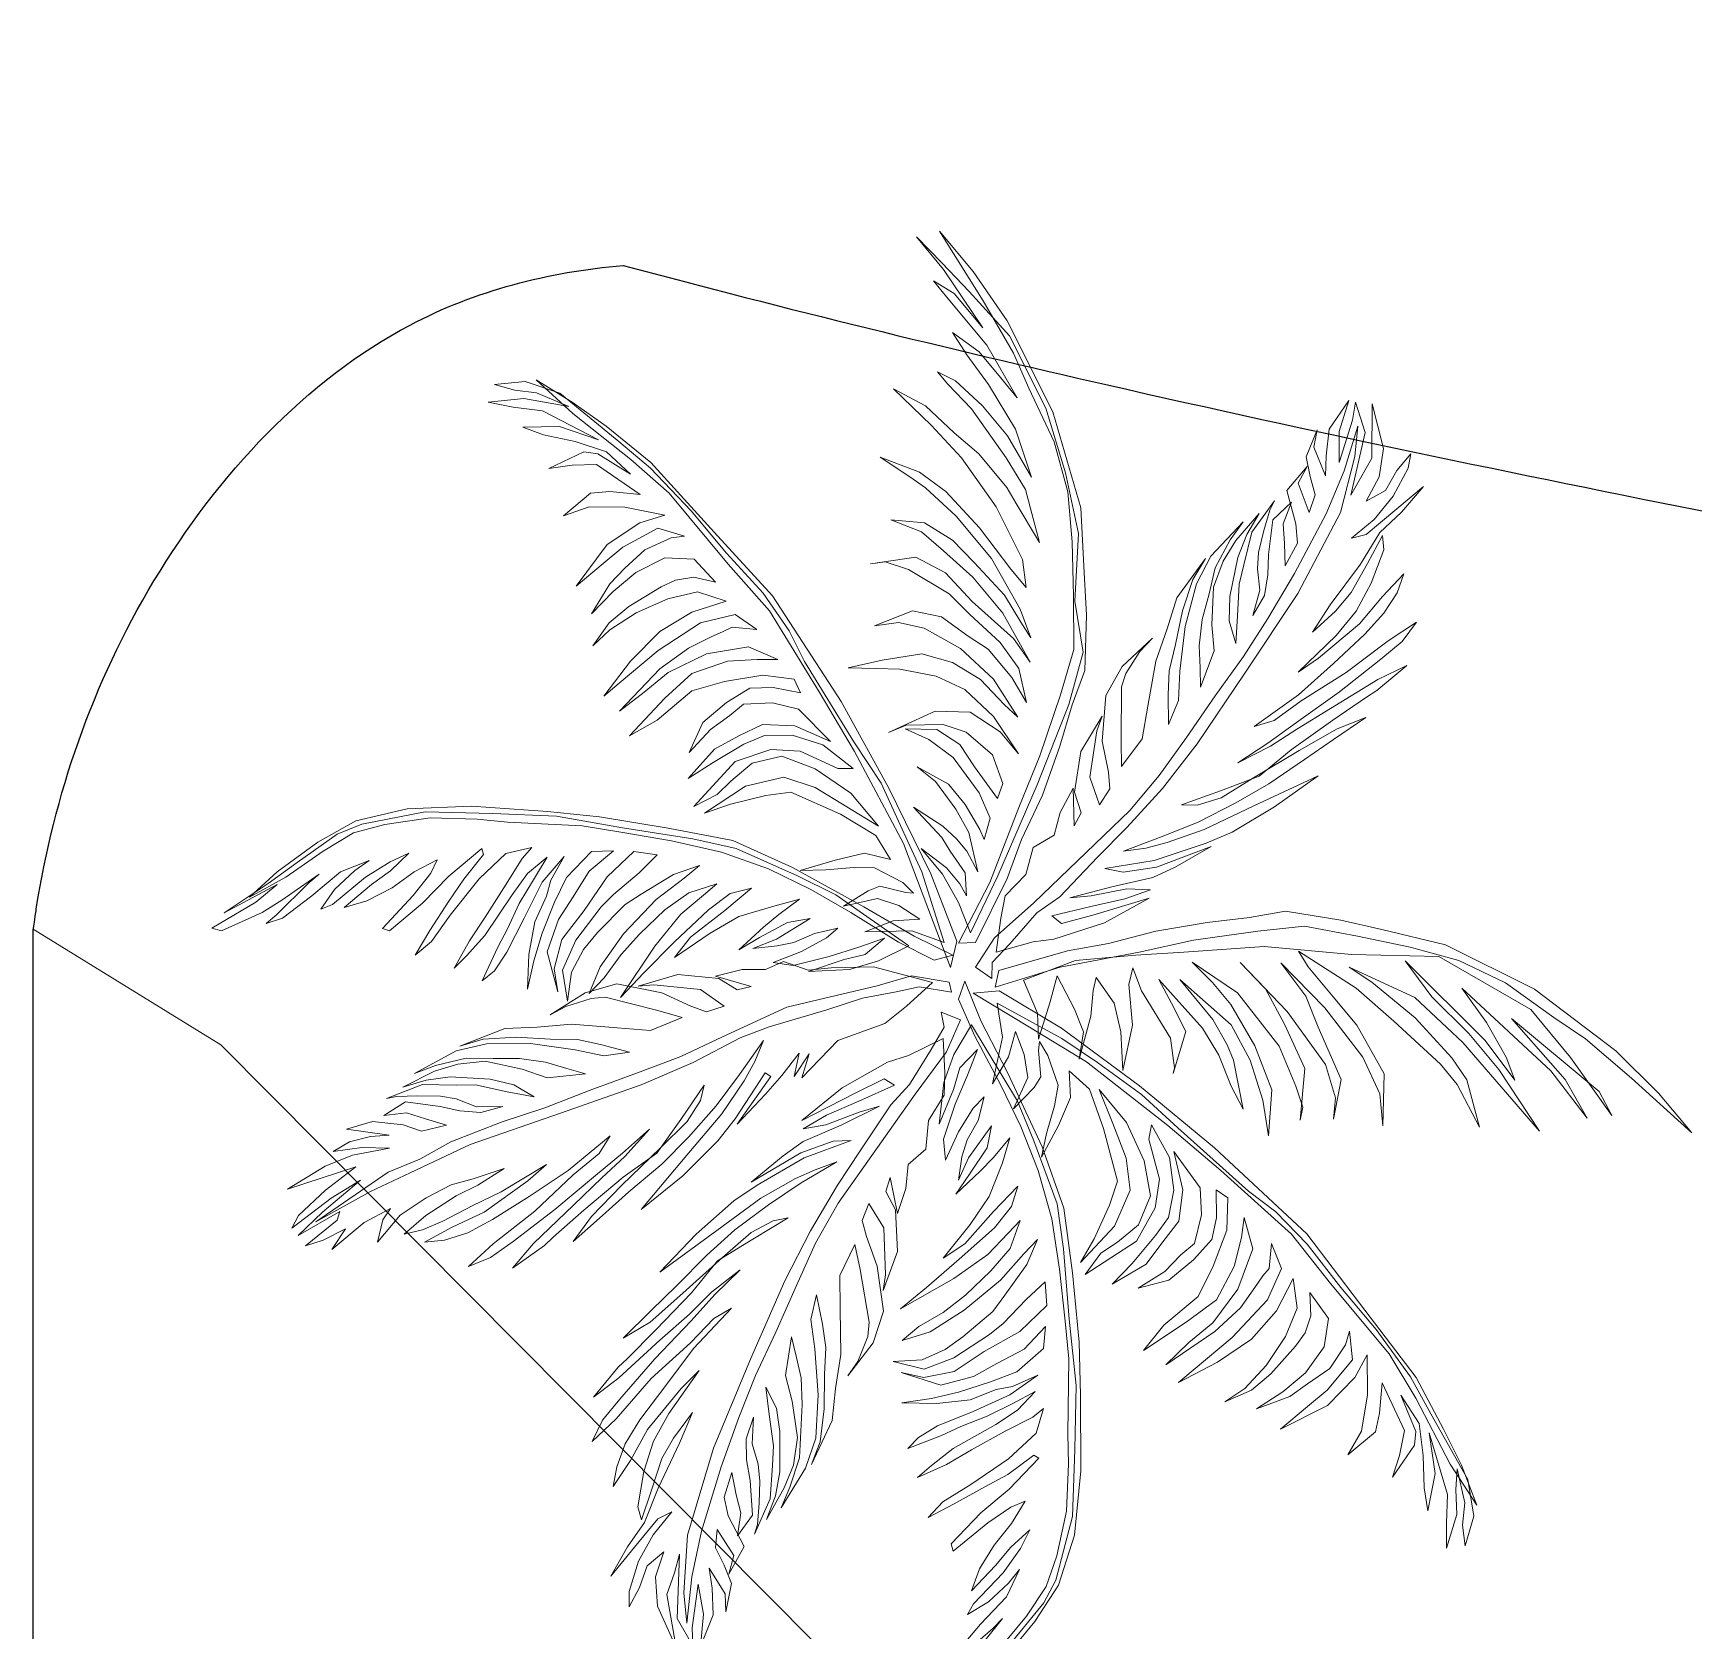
# Model space of a CAD drawing. Header units: millimetres. Extents: x 72 to 2826, y -203 to 794.
# Drawn here: x 1774.97 to 1784.46, y 407.73 to 416.86 of the extents above; entities that cross this region are included whole.
import ezdxf

# ---------------------------------------------------------------- set-up
doc = ezdxf.new("R2010")
doc.units = ezdxf.units.MM
doc.layers.add('01_Fina', color=250, linetype='Continuous', lineweight=15)
doc.layers.add('2D VEGETACION', color=74, linetype='Continuous', lineweight=5)

# ---------------------------------------------------------------- blocks, each defined once
blk = doc.blocks.new('A-19')
at = {"layer": '2D VEGETACION'}
for points in [[(0.0015, 0.0278), (-0.0009, 0.1149), (0.0033, 0.1653), (0.003, 0.2253), (0.0087, 0.2883), (0.0156, 0.3399), (0.0192, 0.3846), (0.0468, 0.4471), (0.0704, 0.4926), (0.1082, 0.5631), (0.1877, 0.6544), (0.2856, 0.7318), (0.3487, 0.7691), (0.4059, 0.796), (0.3228, 0.7418), (0.2623, 0.6993), (0.2272, 0.6687), (0.1717, 0.6222), (0.131, 0.5739), (0.1002, 0.5207), (0.071, 0.4617), (0.0431, 0.4023), (0.0344, 0.3455), (0.0252, 0.267), (0.0228, 0.1992), (0.0162, 0.1014), (0.02, 0.0183), (0.0015, 0.0278), (0.0015, 0.0278)], [(0.0203, 0.0539), (0.0636, 0.0603), (0.0947, 0.0535), (0.0553, 0.0779), (0.0256, 0.0951), (0.0702, 0.1054), (0.0999, 0.1087), (0.1309, 0.0953), (0.0837, 0.1225), (0.0539, 0.1332), (0.0397, 0.1405), (0.0753, 0.154), (0.1114, 0.1528), (0.1577, 0.1435), (0.1069, 0.169), (0.058, 0.1771), (0.0395, 0.1866), (0.0691, 0.1899), (0.134, 0.2097), (0.1704, 0.2054), (0.1764, 0.2018), (0.131, 0.2298), (0.0929, 0.2215), (0.061, 0.214), (0.1319, 0.2506), (0.1687, 0.2615), (0.2093, 0.2667), (0.2403, 0.2738), (0.1795, 0.2774), (0.1594, 0.2744), (0.1248, 0.2656), (0.0676, 0.2386), (0.137, 0.2853), (0.1843, 0.2969), (0.2357, 0.2996), (0.2795, 0.2955), (0.226, 0.3133), (0.1688, 0.3068), (0.1128, 0.2911), (0.0811, 0.2762), (0.0507, 0.2586), (0.1009, 0.3027), (0.1769, 0.3353), (0.2293, 0.3428), (0.2563, 0.3448), (0.2705, 0.3375), (0.2109, 0.3589), (0.1524, 0.3485), (0.1051, 0.337), (0.0659, 0.3152), (0.1382, 0.3558), (0.2128, 0.3845), (0.2551, 0.3862), (0.2797, 0.3773), (0.2353, 0.3984), (0.1663, 0.3873), (0.1258, 0.3822), (0.0788, 0.3632), (0.1458, 0.4013), (0.2156, 0.431), (0.2641, 0.4399), (0.3027, 0.4334), (0.2418, 0.4509), (0.1757, 0.4337), (0.1352, 0.4146), (0.0921, 0.3943), (0.0706, 0.3874), (0.132, 0.4442), (0.1824, 0.4788), (0.2477, 0.5203), (0.2767, 0.534), (0.334, 0.5471), (0.274, 0.5467), (0.2437, 0.5357), (0.1851, 0.5048), (0.1298, 0.4647), (0.1049, 0.4423), (0.1609, 0.5106), (0.2289, 0.5534), (0.357, 0.617), (0.2719, 0.5877), (0.22, 0.5632), (0.1653, 0.5309), (0.1148, 0.5103), (0.2334, 0.5803), (0.2892, 0.6034), (0.2595, 0.6001), (0.2127, 0.5877), (0.1644, 0.5692), (0.2894, 0.6486), (0.3566, 0.6771), (0.3041, 0.6631), (0.2156, 0.6181), (0.3288, 0.6995), (0.3608, 0.707), (0.2796, 0.6762), (0.2109, 0.6439), (0.1201, 0.5516), (0.0908, 0.4495), (0.0545, 0.3486), (0.0366, 0.252), (0.0253, 0.1939), (0.0132, 0.1215), (0.0203, 0.0539), (0.0203, 0.0539)], [(-0.0211, 0.0301), (-0.0218, 0.0771), (-0.0186, 0.1022), (-0.0223, 0.1672), (-0.0379, 0.2276), (-0.0352, 0.1557), (-0.0348, 0.1161), (-0.0467, 0.1072), (-0.0461, 0.156), (-0.0447, 0.1986), (-0.0474, 0.2317), (-0.0558, 0.204), (-0.0586, 0.1597), (-0.0627, 0.1341), (-0.0628, 0.1868), (-0.0611, 0.2381), (-0.0666, 0.2678), (-0.0798, 0.3164), (-0.0723, 0.2457), (-0.0767, 0.205), (-0.0863, 0.1843), (-0.0806, 0.2451), (-0.0851, 0.3117), (-0.0904, 0.3458), (-0.107, 0.4036), (-0.1304, 0.4646), (-0.1149, 0.3794), (-0.1021, 0.3134), (-0.0979, 0.2659), (-0.0981, 0.2389), (-0.1013, 0.2116), (-0.1067, 0.2618), (-0.1126, 0.3085), (-0.1236, 0.3592), (-0.1361, 0.4038), (-0.1541, 0.4534), (-0.1688, 0.4938), (-0.1848, 0.539), (-0.18, 0.5014), (-0.1664, 0.4498), (-0.1478, 0.3876), (-0.1344, 0.3433), (-0.133, 0.3128), (-0.1382, 0.2942), (-0.1427, 0.3448), (-0.148, 0.395), (-0.1696, 0.4407), (-0.1918, 0.4991), (-0.2085, 0.546), (-0.213, 0.5601), (-0.2333, 0.6032), (-0.226, 0.5647), (-0.2061, 0.4999), (-0.1919, 0.4539), (-0.1802, 0.4175), (-0.1703, 0.3737), (-0.1846, 0.4154), (-0.2002, 0.4553), (-0.2232, 0.5155), (-0.2488, 0.5744), (-0.2633, 0.6052), (-0.2815, 0.6278), (-0.2685, 0.5887), (-0.2437, 0.5294), (-0.2243, 0.4676), (-0.2095, 0.4295), (-0.2083, 0.4042), (-0.2321, 0.4661), (-0.2584, 0.5172), (-0.2834, 0.5634), (-0.3023, 0.5921), (-0.3223, 0.6139), (-0.3428, 0.6279), (-0.3223, 0.5956), (-0.297, 0.5602), (-0.2692, 0.5013), (-0.2589, 0.4728), (-0.2907, 0.5288), (-0.3131, 0.5602), (-0.3416, 0.5865), (-0.3772, 0.6117), (-0.3945, 0.6143), (-0.3659, 0.5879), (-0.3366, 0.5598), (-0.3197, 0.5355), (-0.3018, 0.5021), (-0.3285, 0.5314), (-0.3674, 0.5797), (-0.3989, 0.6122), (-0.416, 0.6439), (-0.4396, 0.6779), (-0.4201, 0.6366), (-0.4006, 0.5953), (-0.4006, 0.577), (-0.4159, 0.6095), (-0.4374, 0.6392), (-0.466, 0.6655), (-0.4823, 0.6728), (-0.4667, 0.6512), (-0.4467, 0.6316), (-0.4399, 0.6057), (-0.4647, 0.6285), (-0.497, 0.6423), (-0.5531, 0.6427), (-0.4891, 0.6256), (-0.4691, 0.606), (-0.4516, 0.5895), (-0.5213, 0.6254), (-0.5601, 0.6233), (-0.5398, 0.6145), (-0.4939, 0.5856), (-0.5307, 0.5952), (-0.5641, 0.616), (-0.5362, 0.584), (-0.506, 0.5724), (-0.4822, 0.5654), (-0.5197, 0.5606), (-0.5391, 0.5697), (-0.5109, 0.5486), (-0.4865, 0.5472), (-0.463, 0.5475), (-0.4442, 0.5349), (-0.4821, 0.531), (-0.4992, 0.5466), (-0.4768, 0.5152), (-0.435, 0.5156), (-0.4116, 0.5115), (-0.3886, 0.4901), (-0.415, 0.496), (-0.4389, 0.5008), (-0.4616, 0.517), (-0.4465, 0.4897), (-0.4068, 0.474), (-0.3831, 0.4669), (-0.3598, 0.4564), (-0.3398, 0.4368), (-0.3677, 0.4527), (-0.3933, 0.4567), (-0.4123, 0.4628), (-0.4368, 0.476), (-0.4591, 0.4891), (-0.4685, 0.4976), (-0.4385, 0.4612), (-0.4024, 0.4417), (-0.3809, 0.4303), (-0.3442, 0.4186), (-0.3122, 0.4079), (-0.3409, 0.4072), (-0.3695, 0.4153), (-0.4129, 0.4367), (-0.4373, 0.4543), (-0.4582, 0.4756), (-0.4337, 0.4398), (-0.4129, 0.4185), (-0.3855, 0.3991), (-0.3414, 0.3855), (-0.3098, 0.38), (-0.2713, 0.353), (-0.2942, 0.3583), (-0.3206, 0.3641), (-0.3508, 0.3757), (-0.3787, 0.3916), (-0.4075, 0.407), (-0.4361, 0.4333), (-0.4534, 0.4542), (-0.4228, 0.4052), (-0.3947, 0.3798), (-0.3478, 0.3534), (-0.2965, 0.3336), (-0.2624, 0.3228), (-0.2372, 0.3035), (-0.2726, 0.3126), (-0.3003, 0.321), (-0.3291, 0.3365), (-0.3669, 0.3552), (-0.4008, 0.3768), (-0.4216, 0.3982), (-0.384, 0.3525), (-0.3505, 0.3317), (-0.3158, 0.3083), (-0.265, 0.285), (-0.228, 0.268), (-0.2017, 0.2352), (-0.232, 0.2425), (-0.296, 0.2596), (-0.3102, 0.269), (-0.3318, 0.2922), (-0.344, 0.3112), (-0.3198, 0.2667), (-0.2904, 0.2386), (-0.2378, 0.2204), (-0.1991, 0.2182), (-0.1792, 0.2147), (-0.1635, 0.1974), (-0.1988, 0.1947), (-0.2513, 0.2172), (-0.2672, 0.228), (-0.2319, 0.192), (-0.1858, 0.1718), (-0.1597, 0.1734), (-0.1464, 0.1613), (-0.191, 0.1715), (-0.1663, 0.1487), (-0.1414, 0.1346), (-0.1334, 0.1062), (-0.1037, 0.089), (-0.0849, 0.0581), (-0.0599, 0.0462), (-0.0211, 0.0301), (-0.0211, 0.0301)], [(-0.1021, 0.179), (-0.1281, 0.2227), (-0.1634, 0.277), (-0.2052, 0.3315), (-0.2743, 0.4096), (-0.3519, 0.4967), (-0.4346, 0.5717), (-0.4961, 0.6061), (-0.531, 0.6187), (-0.4825, 0.5889), (-0.4372, 0.5543), (-0.3767, 0.499), (-0.3316, 0.4536), (-0.2943, 0.4131), (-0.2566, 0.3674), (-0.2163, 0.3208), (-0.1795, 0.2769), (-0.1474, 0.2318), (-0.0676, 0.0899), (-0.0385, 0.0327), (-0.0096, 0.0011), (0.0086, 0.0172), (-0.01, 0.0224), (-0.0268, 0.0489), (-0.055, 0.0905), (-0.0668, 0.1225), (-0.1021, 0.179), (-0.1021, 0.179)], [(0.0257, 0.022), (0.0889, 0.0841), (0.1807, 0.1586), (0.2771, 0.2277), (0.4069, 0.3105), (0.5049, 0.3513), (0.6099, 0.3954), (0.6794, 0.4121), (0.7275, 0.4219), (0.7794, 0.4281), (0.7229, 0.4089), (0.6345, 0.3888), (0.5741, 0.371), (0.4729, 0.3233), (0.4026, 0.2923), (0.3058, 0.2284), (0.2364, 0.1795), (0.1359, 0.1031), (0.0776, 0.0465), (0.0202, -0.0096), (0.0257, 0.022), (0.0257, 0.022)], [(0.0395, 0.0156), (0.0812, 0.0116), (0.1332, -0.0144), (0.1064, 0.0128), (0.0785, 0.0287), (0.1082, 0.0319), (0.1364, 0.0291), (0.1693, 0.0027), (0.1504, 0.0335), (0.1398, 0.0447), (0.1081, 0.0502), (0.0978, 0.0539), (0.1166, 0.0596), (0.155, 0.0626), (0.1782, 0.052), (0.2083, 0.034), (0.2349, 0.0207), (0.2026, 0.0506), (0.1735, 0.0735), (0.1415, 0.0799), (0.1693, 0.0984), (0.2199, 0.1029), (0.2864, 0.1031), (0.3126, 0.0864), (0.3476, 0.0577), (0.3714, 0.0346), (0.3387, 0.0858), (0.3011, 0.1154), (0.262, 0.1206), (0.2171, 0.1155), (0.1726, 0.1096), (0.2201, 0.132), (0.2708, 0.1409), (0.3142, 0.1377), (0.3446, 0.1144), (0.3587, 0.0845), (0.3664, 0.0612), (0.3867, 0.0364), (0.3631, 0.107), (0.3295, 0.1395), (0.2972, 0.1533), (0.2467, 0.1532), (0.2303, 0.1605), (0.2745, 0.1717), (0.3144, 0.1668), (0.345, 0.1522), (0.3623, 0.1314), (0.3881, 0.0951), (0.4065, 0.0651), (0.3932, 0.1115), (0.3721, 0.1381), (0.3526, 0.1633), (0.3169, 0.1777), (0.269, 0.1787), (0.3199, 0.1985), (0.352, 0.1921), (0.3838, 0.1748), (0.3929, 0.1555), (0.4076, 0.1312), (0.4194, 0.0948), (0.4194, 0.1335), (0.4028, 0.1687), (0.3843, 0.1966), (0.3602, 0.2089), (0.3273, 0.217), (0.3402, 0.2285), (0.3778, 0.2172), (0.4163, 0.1902), (0.4475, 0.1629), (0.4707, 0.1136), (0.4943, 0.0818), (0.474, 0.141), (0.4571, 0.1836), (0.423, 0.2148), (0.3912, 0.2321), (0.3684, 0.2417), (0.408, 0.2421), (0.4512, 0.212), (0.4829, 0.1721), (0.4991, 0.1378), (0.5183, 0.1039), (0.4938, 0.1719), (0.4738, 0.2097), (0.4543, 0.2328), (0.4429, 0.2457), (0.4361, 0.2554), (0.4076, 0.2656), (0.4399, 0.2701), (0.4728, 0.2437), (0.5064, 0.1907), (0.533, 0.1344), (0.5429, 0.1133), (0.5311, 0.1658), (0.5143, 0.2127), (0.4887, 0.2512), (0.4554, 0.2806), (0.4918, 0.2763), (0.5218, 0.2539), (0.5498, 0.2219), (0.5704, 0.1897), (0.5802, 0.162), (0.5744, 0.197), (0.5612, 0.2251), (0.5359, 0.2627), (0.5232, 0.2782), (0.5048, 0.2899), (0.4771, 0.2962), (0.5135, 0.3102), (0.5458, 0.2964), (0.5708, 0.2662), (0.5862, 0.2337), (0.5979, 0.1973), (0.5937, 0.2405), (0.5843, 0.2651), (0.5728, 0.2962), (0.5499, 0.322), (0.5349, 0.331), (0.5696, 0.3259), (0.5978, 0.2865), (0.6111, 0.2584), (0.6293, 0.2196), (0.616, 0.2822), (0.5913, 0.3232), (0.5682, 0.3446), (0.6158, 0.3326), (0.6567, 0.3143), (0.6806, 0.2911), (0.6619, 0.3307), (0.6408, 0.3412), (0.6059, 0.3538), (0.6692, 0.3654), (0.6972, 0.3517), (0.7203, 0.3368), (0.6894, 0.3727), (0.6739, 0.3783), (0.6263, 0.372), (0.6653, 0.385), (0.7044, 0.3798), (0.7429, 0.3711), (0.7711, 0.3682), (0.7294, 0.3883), (0.6795, 0.3938), (0.7578, 0.3964), (0.7915, 0.3865), (0.8209, 0.3788), (0.7845, 0.4014), (0.7546, 0.4078), (0.7304, 0.4157), (0.773, 0.4143), (0.7989, 0.405), (0.8241, 0.4018), (0.7915, 0.4209), (0.7463, 0.4254), (0.6574, 0.4017), (0.6076, 0.389), (0.5413, 0.3631), (0.4806, 0.3344), (0.419, 0.3076), (0.3714, 0.2808), (0.3386, 0.2546), (0.2419, 0.1907), (0.1915, 0.1583), (0.1405, 0.116), (0.101, 0.0812), (0.0395, 0.0156), (0.0395, 0.0156)], [(-0.039, 0.0087), (-0.1047, 0.0659), (-0.1462, 0.0947), (-0.1923, 0.1332), (-0.2446, 0.1688), (-0.2897, 0.1959), (-0.3265, 0.2216), (-0.3913, 0.2404), (-0.4424, 0.2508), (-0.5199, 0.2669), (-0.6418, 0.2632), (-0.763, 0.2372), (-0.8318, 0.2123), (-0.8899, 0.1849), (-0.7944, 0.2149), (-0.723, 0.2346), (-0.6771, 0.2422), (-0.6059, 0.2554), (-0.5428, 0.2561), (-0.4821, 0.246), (-0.4181, 0.2311), (-0.3545, 0.2148), (-0.3051, 0.1854), (-0.2396, 0.1421), (-0.1848, 0.1013), (-0.1052, 0.0442), (-0.0434, -0.0116), (-0.039, 0.0087), (-0.039, 0.0087)], [(-0.0517, 0.006), (-0.0914, 0.0012), (-0.1295, -0.0092), (-0.1664, -0.0266), (-0.1358, -0.0025), (-0.113, 0.0083), (-0.0968, 0.0127), (-0.1241, 0.0181), (-0.1543, 0.007), (-0.1732, 0.0014), (-0.2177, -0.0228), (-0.1861, 0.006), (-0.1671, 0.0182), (-0.1495, 0.0265), (-0.1215, 0.0333), (-0.1707, 0.0348), (-0.2022, 0.0264), (-0.2413, 0.0112), (-0.2643, -0.0061), (-0.234, 0.0254), (-0.2049, 0.0391), (-0.1708, 0.0487), (-0.1577, 0.0506), (-0.1813, 0.0642), (-0.2145, 0.0593), (-0.2641, 0.0391), (-0.2929, 0.0159), (-0.3126, -0.0085), (-0.3022, 0.0287), (-0.2773, 0.0512), (-0.2466, 0.0614), (-0.2023, 0.079), (-0.2181, 0.0899), (-0.2552, 0.0864), (-0.2901, 0.0624), (-0.3064, 0.0375), (-0.3169, -0.0062), (-0.3135, -0.0293), (-0.3243, 0.0322), (-0.3125, 0.0733), (-0.2801, 0.1026), (-0.2484, 0.1175), (-0.3001, 0.0996), (-0.3408, 0.074), (-0.3654, 0.0441), (-0.385, 0.0036), (-0.3931, -0.0249), (-0.4025, -0.0573), (-0.4011, -0.0147), (-0.3961, 0.0339), (-0.3766, 0.0678), (-0.3477, 0.0954), (-0.3111, 0.1159), (-0.2921, 0.1281), (-0.3443, 0.111), (-0.3906, 0.0816), (-0.4258, 0.0446), (-0.4404, 0.0162), (-0.4437, -0.0133), (-0.45, 0.0364), (-0.434, 0.0687), (-0.4029, 0.0941), (-0.3812, 0.114), (-0.3407, 0.1331), (-0.3065, 0.1428), (-0.3492, 0.1442), (-0.3856, 0.1302), (-0.4284, 0.1025), (-0.4588, 0.0849), (-0.4998, 0.0441), (-0.516, 0.0192), (-0.5182, 0.001), (-0.5121, 0.0566), (-0.4845, 0.0868), (-0.4426, 0.1098), (-0.3861, 0.1472), (-0.3532, 0.1595), (-0.4192, 0.1423), (-0.4711, 0.1178), (-0.5113, 0.0914), (-0.5405, 0.0711), (-0.5639, 0.0386), (-0.55, 0.0775), (-0.521, 0.1051), (-0.488, 0.1239), (-0.44, 0.1498), (-0.4032, 0.1607), (-0.3817, 0.1676), (-0.4187, 0.1641), (-0.4875, 0.1456), (-0.5482, 0.117), (-0.591, 0.0893), (-0.6088, 0.0744), (-0.6412, 0.0452), (-0.6115, 0.0871), (-0.5805, 0.1125), (-0.5272, 0.1409), (-0.4688, 0.1652), (-0.4424, 0.1777), (-0.4766, 0.1819), (-0.547, 0.167), (-0.6155, 0.1412), (-0.6635, 0.1153), (-0.7178, 0.0822), (-0.6879, 0.1146), (-0.6473, 0.1402), (-0.615, 0.1629), (-0.5666, 0.1857), (-0.5447, 0.1918), (-0.4917, 0.2071), (-0.5583, 0.2069), (-0.6017, 0.1939), (-0.6701, 0.1681), (-0.7067, 0.1476), (-0.7243, 0.1393), (-0.7082, 0.1577), (-0.6702, 0.182), (-0.6271, 0.2023), (-0.5711, 0.218), (-0.6325, 0.2138), (-0.6939, 0.1956), (-0.7356, 0.1792), (-0.7663, 0.169), (-0.7352, 0.1944), (-0.6983, 0.2118), (-0.6692, 0.2255), (-0.7406, 0.2058), (-0.8101, 0.173), (-0.833, 0.1623), (-0.8116, 0.1831), (-0.7624, 0.2063), (-0.8435, 0.1777), (-0.8901, 0.1557), (-0.8513, 0.1783), (-0.8095, 0.2013), (-0.7447, 0.2351), (-0.6481, 0.2559), (-0.5658, 0.2592), (-0.4902, 0.2562), (-0.4116, 0.2309), (-0.3486, 0.2251), (-0.2911, 0.192), (-0.2059, 0.13), (-0.1106, 0.0556), (-0.0517, 0.006), (-0.0517, 0.006)], [(0.0228, -0.0288), (0.0033, -0.0157), (0.0551, -0.0089), (0.1244, 0.0065), (0.2228, 0.0249), (0.3021, 0.0316), (0.3811, 0.022), (0.4649, 0.0086), (0.5278, -0.0063), (0.6172, -0.0289), (0.6912, -0.0563), (0.7454, -0.0904), (0.7812, -0.1299), (0.8181, -0.1804)], [(0.8047, -0.1829), (0.7723, -0.1377), (0.7432, -0.1054), (0.7103, -0.0835), (0.6604, -0.0582), (0.6056, -0.0417), (0.5695, -0.0332), (0.4813, -0.0087), (0.4357, -0.0015), (0.3728, 0.0078), (0.3107, 0.014), (0.2496, 0.0129), (0.1922, 0.006), (0.1373, -0.005), (0.0714, -0.0205), (0.0228, -0.0288), (0.0228, -0.0288)], [(0.0571, -0.0214), (0.0868, -0.051), (0.1166, -0.0715), (0.1645, -0.0899), (0.128, -0.0622), (0.1044, -0.0481), (0.0881, -0.0216), (0.1152, -0.0415), (0.1457, -0.065), (0.1837, -0.0895), (0.2089, -0.0934), (0.1793, -0.0694), (0.1561, -0.0448), (0.1459, -0.0283), (0.1721, -0.0429), (0.1917, -0.0617), (0.2102, -0.0732), (0.2365, -0.0843), (0.2134, -0.0655), (0.1826, -0.0285), (0.2073, -0.0407), (0.233, -0.0694), (0.2524, -0.0917), (0.2327, -0.0559), (0.2204, -0.036), (0.2024, -0.0105), (0.2296, -0.0269), (0.2651, -0.053), (0.2924, -0.0842), (0.3241, -0.1263), (0.3136, -0.0962), (0.2843, -0.0526), (0.2618, -0.0161), (0.284, -0.0299), (0.3039, -0.0565), (0.3299, -0.1079), (0.3533, -0.1551), (0.3706, -0.1924), (0.3511, -0.12), (0.3333, -0.0726), (0.3144, -0.042), (0.3031, -0.0238), (0.3329, -0.0443), (0.3535, -0.0739), (0.3743, -0.1113), (0.388, -0.1428), (0.3971, -0.1761), (0.4084, -0.2), (0.407, -0.1643), (0.3919, -0.1176), (0.3676, -0.0652), (0.3434, -0.0298), (0.3307, -0.0091), (0.3569, -0.0295), (0.3867, -0.0648), (0.402, -0.084), (0.4229, -0.1271), (0.4325, -0.152), (0.4374, -0.1821), (0.4305, -0.2172), (0.4493, -0.1828), (0.4449, -0.1443), (0.4283, -0.0951), (0.4196, -0.0754), (0.3981, -0.0406), (0.3834, -0.0131), (0.4118, -0.0184), (0.4342, -0.0584), (0.4468, -0.1066), (0.461, -0.1481), (0.4591, -0.1858), (0.4461, -0.211), (0.4733, -0.168), (0.4731, -0.1269), (0.465, -0.0953), (0.4561, -0.0586), (0.4361, -0.0263), (0.4614, -0.0358), (0.4806, -0.0743), (0.4845, -0.1085), (0.4869, -0.1493), (0.486, -0.183), (0.4822, -0.2196), (0.4934, -0.1784), (0.4994, -0.1381), (0.4955, -0.104), (0.4967, -0.0838), (0.4911, -0.0506), (0.506, -0.0895), (0.5143, -0.1381), (0.5202, -0.1847), (0.5282, -0.2107), (0.5379, -0.2264), (0.5327, -0.1828), (0.5282, -0.157), (0.5242, -0.1228), (0.5168, -0.0885), (0.5098, -0.0586), (0.5261, -0.0851), (0.5367, -0.1151), (0.5519, -0.1732), (0.5651, -0.2039), (0.5752, -0.2239), (0.5687, -0.1856), (0.5591, -0.1516), (0.5472, -0.1063), (0.5391, -0.0691), (0.5321, -0.054), (0.5593, -0.0703), (0.5808, -0.1108), (0.5995, -0.1632), (0.6116, -0.2015), (0.6254, -0.2238), (0.6175, -0.1887), (0.6068, -0.1473), (0.5992, -0.1165), (0.5846, -0.0798), (0.5894, -0.0746), (0.6169, -0.1193), (0.6363, -0.1599), (0.6639, -0.2046), (0.6731, -0.2047), (0.6503, -0.1548), (0.6387, -0.123), (0.6361, -0.1041), (0.6582, -0.127), (0.6786, -0.1544), (0.7018, -0.179), (0.7255, -0.1952), (0.703, -0.1588), (0.686, -0.135), (0.6714, -0.1075), (0.6907, -0.1241), (0.7138, -0.1521), (0.7414, -0.1968), (0.7523, -0.2072), (0.7436, -0.1783), (0.7279, -0.1491), (0.715, -0.1319), (0.7433, -0.1556), (0.7674, -0.1945), (0.7938, -0.2319)], [(0.8007, -0.23), (0.7762, -0.1811), (0.7675, -0.167), (0.8003, -0.2108)], [(0.7976, -0.1621), (0.7618, -0.1133), (0.7386, -0.0923), (0.6687, -0.0531), (0.5901, -0.0296), (0.5153, -0.0083), (0.4348, 0.0037), (0.35, 0.0188), (0.2949, 0.0248), (0.2131, 0.0166), (0.1613, 0.0098), (0.0571, -0.0214), (0.0571, -0.0214)], [(-0.046, -0.0129), (-0.1337, -0.023), (-0.2487, -0.0461), (-0.3646, -0.076), (-0.5106, -0.1245), (-0.6036, -0.1737), (-0.7053, -0.227), (-0.7619, -0.2688), (-0.7997, -0.3006), (-0.8383, -0.3371), (-0.7871, -0.3043), (-0.715, -0.2499), (-0.6637, -0.2149), (-0.5616, -0.1668), (-0.4939, -0.1327), (-0.383, -0.0987), (-0.3015, -0.0753), (-0.1777, -0.0459), (-0.0979, -0.0373), (-0.0172, -0.0283), (-0.046, -0.0129), (-0.046, -0.0129)], [(-0.0485, -0.028), (-0.072, -0.0627), (-0.0854, -0.1185), (-0.0898, -0.0819), (-0.0834, -0.0499), (-0.1061, -0.0702), (-0.121, -0.0934), (-0.1224, -0.136), (-0.1329, -0.1022), (-0.1347, -0.087), (-0.1193, -0.0582), (-0.116, -0.0491), (-0.1319, -0.0587), (-0.1582, -0.0873), (-0.1649, -0.1119), (-0.1705, -0.1457), (-0.1777, -0.176), (-0.1793, -0.1316), (-0.1784, -0.0947), (-0.163, -0.0659), (-0.1958, -0.076), (-0.2319, -0.1113), (-0.2731, -0.163), (-0.2768, -0.1938), (-0.2774, -0.2381), (-0.2747, -0.2713), (-0.2939, -0.2147), (-0.2928, -0.1669), (-0.2711, -0.133), (-0.2386, -0.1015), (-0.2061, -0.0701), (-0.2536, -0.0925), (-0.2932, -0.1273), (-0.3183, -0.1628), (-0.3192, -0.1998), (-0.3047, -0.2306), (-0.2929, -0.2508), (-0.2858, -0.2819), (-0.3262, -0.2192), (-0.3295, -0.1734), (-0.3187, -0.1393), (-0.2865, -0.1005), (-0.2821, -0.0823), (-0.3193, -0.1106), (-0.3401, -0.144), (-0.3482, -0.1769), (-0.3441, -0.204), (-0.332, -0.2456), (-0.321, -0.2802), (-0.3475, -0.24), (-0.3555, -0.2072), (-0.3617, -0.1757), (-0.3504, -0.1381), (-0.3208, -0.1005), (-0.3689, -0.1286), (-0.3843, -0.1574), (-0.3917, -0.192), (-0.3825, -0.2114), (-0.3719, -0.2386), (-0.3513, -0.2708), (-0.3825, -0.2457), (-0.3986, -0.2114), (-0.4083, -0.1795), (-0.4021, -0.1517), (-0.3874, -0.1212), (-0.4053, -0.1243), (-0.4197, -0.16), (-0.4242, -0.2074), (-0.423, -0.2487), (-0.3993, -0.2989), (-0.3893, -0.3361), (-0.4229, -0.2831), (-0.4438, -0.2435), (-0.4471, -0.1977), (-0.4401, -0.1622), (-0.4335, -0.1375), (-0.4577, -0.1683), (-0.4624, -0.22), (-0.4522, -0.2711), (-0.436, -0.3054), (-0.4216, -0.3406), (-0.4589, -0.2797), (-0.4746, -0.2397), (-0.4808, -0.2104), (-0.4835, -0.1934), (-0.4858, -0.1816), (-0.4756, -0.1531), (-0.5, -0.1743), (-0.501, -0.2178), (-0.481, -0.2761), (-0.4545, -0.3324), (-0.4441, -0.3544), (-0.4771, -0.3119), (-0.5031, -0.2682), (-0.516, -0.2248), (-0.5185, -0.1808), (-0.5383, -0.2117), (-0.5392, -0.2487), (-0.5323, -0.2906), (-0.5205, -0.327), (-0.5067, -0.3517), (-0.5287, -0.3255), (-0.542, -0.2973), (-0.5554, -0.2531), (-0.5588, -0.2343), (-0.5566, -0.2117), (-0.5443, -0.1876), (-0.5778, -0.2056), (-0.5886, -0.2397), (-0.5799, -0.2786), (-0.5645, -0.3112), (-0.5448, -0.3438), (-0.5746, -0.3127), (-0.5884, -0.2902), (-0.6043, -0.2611), (-0.61, -0.2262), (-0.6079, -0.2101), (-0.6255, -0.2389), (-0.614, -0.2861), (-0.6007, -0.3143), (-0.5824, -0.353), (-0.6218, -0.3038), (-0.6377, -0.2586), (-0.6387, -0.2268), (-0.6606, -0.2716), (-0.672, -0.3135), (-0.6693, -0.3466), (-0.6876, -0.3079), (-0.6836, -0.2845), (-0.671, -0.2496), (-0.7198, -0.292), (-0.7266, -0.3209), (-0.7294, -0.3492), (-0.7384, -0.3028), (-0.7319, -0.2869), (-0.6977, -0.2546), (-0.7317, -0.276), (-0.7533, -0.3099), (-0.7711, -0.3452), (-0.7864, -0.3674), (-0.7758, -0.3237), (-0.7483, -0.2817), (-0.7997, -0.3393), (-0.8131, -0.3725), (-0.8267, -0.4004), (-0.8201, -0.3575), (-0.8073, -0.33), (-0.7968, -0.3067), (-0.8228, -0.3405), (-0.8325, -0.3655), (-0.8456, -0.3878), (-0.8395, -0.3506), (-0.8152, -0.3133), (-0.74, -0.2584), (-0.6988, -0.2293), (-0.6358, -0.1942), (-0.5751, -0.1656), (-0.5165, -0.1348), (-0.4643, -0.1155), (-0.4232, -0.1069), (-0.3132, -0.0733), (-0.2558, -0.0537), (-0.1903, -0.0422), (-0.1387, -0.0329), (-0.0485, -0.028), (-0.0485, -0.028)], [(-0.0307, -0.0454), (-0.031, -0.0219), (-0.065, -0.0616), (-0.1153, -0.1122), (-0.1835, -0.1842), (-0.2337, -0.2465), (-0.2684, -0.3188), (-0.3028, -0.3964), (-0.3251, -0.4563), (-0.3545, -0.5444), (-0.3711, -0.621), (-0.373, -0.6854), (-0.3594, -0.737), (-0.3367, -0.7941), (-0.3155, -0.8346), (-0.3278, -0.7856), (-0.3471, -0.7334), (-0.3592, -0.6918), (-0.3596, -0.6522), (-0.3535, -0.5966), (-0.3375, -0.5418), (-0.3249, -0.5068), (-0.2973, -0.4196), (-0.278, -0.3761), (-0.2523, -0.3188), (-0.2236, -0.2633), (-0.1894, -0.2128), (-0.1519, -0.1692), (-0.1126, -0.1292), (-0.0628, -0.0821), (-0.0307, -0.0454), (-0.0307, -0.0454)], [(-0.0028, -0.2605), (0.0014, -0.2985), (0.0162, -0.3616), (0.0266, -0.4295), (0.0353, -0.5335), (0.0445, -0.6497), (0.0595, -0.7294), (0.0693, -0.7819), (0.0883, -0.8559), (0.0517, -0.7553), (0.0462, -0.7137), (0.0354, -0.672), (0.0274, -0.6052), (0.0241, -0.5503), (0.0171, -0.4915), (0.0113, -0.4302), (0.0054, -0.3741), (-0.0054, -0.3189), (-0.0203, -0.2339), (-0.0191, -0.172), (-0.018, -0.1205), (-0.0191, -0.0772), (0, -0.0344), (0.0126, -0.0348), (-0.0036, -0.0712), (-0.0051, -0.0999), (-0.0079, -0.1416), (-0.0049, -0.1874), (-0.0028, -0.2605), (-0.0028, -0.2605)], [(0.1719, -0.1914), (0.2051, -0.2286), (0.2508, -0.2747), (0.3021, -0.3203), (0.3839, -0.3847), (0.4779, -0.4558), (0.5726, -0.5131), (0.6394, -0.5354), (0.6761, -0.5412), (0.6229, -0.521), (0.5719, -0.4956), (0.502, -0.4526), (0.4492, -0.4165), (0.4049, -0.3838), (0.3599, -0.3468), (0.311, -0.3078), (0.2671, -0.2724), (0.2266, -0.2333), (0.1215, -0.109), (0.0813, -0.0588), (0.0478, -0.0327), (0.0328, -0.0533), (0.0514, -0.0541), (0.0737, -0.0764), (0.1084, -0.1125), (0.1269, -0.1411), (0.1719, -0.1914), (0.1719, -0.1914)], [(-0.005, -0.0541), (0.0149, -0.0923), (0.0289, -0.1233), (0.0344, -0.1838), (0.0676, -0.2377), (0.0416, -0.2216), (0.0637, -0.2465), (0.0378, -0.2335), (0.0588, -0.2609), (0.0756, -0.2857), (0.1025, -0.3285), (0.0566, -0.2742), (0.0504, -0.2797), (0.0954, -0.3291), (0.1163, -0.3565), (0.1467, -0.4084), (0.1737, -0.4678), (0.1237, -0.3974), (0.0853, -0.3434), (0.0534, -0.3067), (0.0338, -0.2881), (0.0118, -0.2716), (0.0444, -0.3102), (0.0744, -0.3476), (0.103, -0.3897), (0.1267, -0.4296), (0.1492, -0.4772), (0.169, -0.5154), (0.1907, -0.5582), (0.1669, -0.5288), (0.139, -0.4832), (0.1069, -0.4268), (0.0841, -0.3866), (0.0631, -0.3644), (0.0461, -0.3553), (0.0795, -0.3935), (0.112, -0.4321), (0.1302, -0.4793), (0.157, -0.5357), (0.1793, -0.5803), (0.1864, -0.5932), (0.2035, -0.6377), (0.1808, -0.6057), (0.1477, -0.5466), (0.1242, -0.5045), (0.1061, -0.4709), (0.0813, -0.4335), (0.1015, -0.4726), (0.1196, -0.5115), (0.1472, -0.5697), (0.172, -0.6289), (0.1842, -0.6607), (0.1879, -0.6895), (0.1688, -0.6531), (0.143, -0.5942), (0.1118, -0.5374), (0.0945, -0.5003), (0.077, -0.482), (0.1053, -0.542), (0.124, -0.5963), (0.1401, -0.6464), (0.1478, -0.6799), (0.1497, -0.7094), (0.1456, -0.7339), (0.1365, -0.6967), (0.1285, -0.654), (0.1051, -0.5931), (0.0916, -0.566), (0.11, -0.6277), (0.1173, -0.6656), (0.1265, -0.7058), (0.1305, -0.7324), (0.13, -0.7555), (0.1147, -0.7239), (0.1008, -0.6823), (0.0949, -0.6533), (0.0831, -0.6172), (0.0858, -0.6568), (0.0861, -0.6848), (0.0938, -0.7183), (0.1065, -0.7541), (0.1315, -0.7893), (0.1065, -0.7759), (0.0955, -0.7635), (0.1039, -0.7989), (0.126, -0.8456), (0.1059, -0.8231), (0.1122, -0.853), (0.1135, -0.8754), (0.093, -0.8301), (0.0835, -0.8244), (0.0989, -0.881), (0.0789, -0.8449), (0.0527, -0.7904), (0.065, -0.8305), (0.0884, -0.8861), (0.0756, -0.8743), (0.0541, -0.8346), (0.0355, -0.7918), (0.041, -0.8793), (0.0254, -0.8279), (0.0211, -0.7921), (0.0242, -0.7461), (0.0149, -0.7788), (0.0107, -0.8138), (0.0041, -0.7913), (0.0045, -0.7651), (0.0084, -0.7428), (-0.0116, -0.7911), (-0.0128, -0.7582), (0.0007, -0.7228), (0.014, -0.7031), (0.0144, -0.6717), (0.0004, -0.6948), (-0.0126, -0.7154), (-0.0165, -0.743), (-0.0259, -0.7132), (-0.0098, -0.6737), (0.0015, -0.6517), (0.01, -0.6276), (0.0096, -0.5996), (0.0018, -0.6307), (-0.0138, -0.6524), (-0.0217, -0.6699), (-0.0291, -0.6968), (-0.035, -0.722), (-0.0354, -0.7346), (-0.0409, -0.6877), (-0.03, -0.6482), (-0.0243, -0.6251), (-0.0065, -0.5901), (0.0079, -0.5596), (-0.0125, -0.5799), (-0.0264, -0.6061), (-0.0418, -0.6527), (-0.0451, -0.6821), (-0.0441, -0.7119), (-0.0531, -0.6695), (-0.0541, -0.6397), (-0.0492, -0.6065), (-0.0285, -0.5653), (-0.0106, -0.5386), (-0.0035, -0.4921), (-0.0155, -0.5123), (-0.0296, -0.5355), (-0.0421, -0.5653), (-0.0499, -0.5964), (-0.0587, -0.6279), (-0.0594, -0.6667), (-0.0563, -0.6937), (-0.0705, -0.6377), (-0.0695, -0.5997), (-0.0561, -0.5477), (-0.035, -0.4969), (-0.0192, -0.4648), (-0.0157, -0.4332), (-0.0336, -0.4651), (-0.0467, -0.491), (-0.0554, -0.5225), (-0.0681, -0.5627), (-0.0758, -0.6022), (-0.0748, -0.632), (-0.0817, -0.5732), (-0.0736, -0.5347), (-0.0666, -0.4934), (-0.0483, -0.4405), (-0.0349, -0.4021), (-0.0405, -0.3605), (-0.0562, -0.3873), (-0.0881, -0.4454), (-0.091, -0.4622), (-0.089, -0.4947), (-0.084, -0.5157), (-0.0994, -0.4675), (-0.1003, -0.4272), (-0.0758, -0.3771), (-0.051, -0.3468), (-0.0397, -0.3299), (-0.041, -0.3075), (-0.0677, -0.3303), (-0.0878, -0.3838), (-0.0909, -0.4027), (-0.0926, -0.3523), (-0.0753, -0.3051), (-0.0561, -0.2873), (-0.0557, -0.2694), (-0.0792, -0.3086), (-0.0785, -0.275), (-0.0715, -0.2473), (-0.0753, -0.2238), (-0.0574, -0.1971), (-0.0534, -0.1695), (-0.0415, -0.1191), (-0.005, -0.0541), (-0.005, -0.0541)], [(0.0646, -0.059), (0.0741, -0.105), (0.0755, -0.1317), (0.0916, -0.1934), (0.118, -0.2511), (0.1021, -0.1797), (0.0942, -0.1409), (0.1049, -0.1307), (0.1128, -0.1779), (0.1194, -0.22), (0.1283, -0.252), (0.1306, -0.2239), (0.1256, -0.1806), (0.1248, -0.1547), (0.1356, -0.2058), (0.1431, -0.2557), (0.154, -0.2839), (0.1753, -0.3297), (0.156, -0.2619), (0.1521, -0.2203), (0.1569, -0.1987), (0.1627, -0.2595), (0.1805, -0.3236), (0.1921, -0.356), (0.2197, -0.4105), (0.2536, -0.4652), (0.2216, -0.385), (0.1972, -0.3234), (0.1844, -0.2761), (0.1801, -0.2504), (0.1776, -0.2222), (0.1915, -0.271), (0.2074, -0.316), (0.2264, -0.3635), (0.2478, -0.4044), (0.2749, -0.4497), (0.2961, -0.4872), (0.3203, -0.5286), (0.3093, -0.492), (0.2854, -0.4444), (0.2555, -0.3868), (0.2348, -0.3453), (0.2276, -0.3156), (0.2285, -0.297), (0.2432, -0.3452), (0.2579, -0.3935), (0.2877, -0.4343), (0.3204, -0.4875), (0.3457, -0.5305), (0.3528, -0.5434), (0.3808, -0.5819), (0.3656, -0.5461), (0.3339, -0.4861), (0.3121, -0.443), (0.2929, -0.4101), (0.2755, -0.3698), (0.2968, -0.4072), (0.3205, -0.443), (0.3544, -0.4977), (0.3912, -0.5515), (0.4107, -0.5782), (0.4328, -0.597), (0.4132, -0.5619), (0.3764, -0.5081), (0.3464, -0.4505), (0.3247, -0.4158), (0.3181, -0.3918), (0.3537, -0.4489), (0.3892, -0.4927), (0.4218, -0.534), (0.4457, -0.5587), (0.4702, -0.5757), (0.4923, -0.5861), (0.4668, -0.5578), (0.4353, -0.5278), (0.3974, -0.4759), (0.3815, -0.449), (0.4232, -0.4981), (0.4511, -0.5247), (0.4841, -0.5452), (0.5237, -0.5632), (0.5404, -0.5631), (0.5082, -0.542), (0.4741, -0.5199), (0.4535, -0.5), (0.429, -0.4697), (0.4614, -0.4943), (0.5081, -0.5336), (0.5444, -0.5602), (0.5679, -0.5876), (0.5975, -0.6166), (0.5705, -0.5796), (0.5442, -0.5435), (0.5402, -0.5247), (0.5614, -0.5538), (0.5881, -0.5789), (0.6211, -0.5994), (0.6391, -0.6043), (0.6197, -0.5859), (0.5964, -0.5704), (0.5848, -0.5463), (0.612, -0.5638), (0.6471, -0.5707), (0.7015, -0.5612), (0.6362, -0.5558), (0.6129, -0.5403), (0.5924, -0.5287), (0.6676, -0.551), (0.7047, -0.5408), (0.6832, -0.536), (0.6335, -0.5157), (0.6706, -0.5187), (0.7081, -0.5323), (0.6744, -0.5075), (0.6428, -0.5004), (0.6181, -0.498), (0.6533, -0.4868), (0.6748, -0.4915), (0.6432, -0.4761), (0.619, -0.4793), (0.596, -0.4841), (0.5749, -0.4766), (0.6108, -0.4648), (0.6313, -0.4764), (0.6034, -0.4497), (0.5623, -0.4593), (0.5387, -0.4584), (0.5121, -0.4417), (0.5397, -0.4432), (0.5627, -0.4433), (0.5888, -0.4544), (0.5689, -0.4304), (0.527, -0.4224), (0.5015, -0.4205), (0.4767, -0.4145), (0.4534, -0.399), (0.4845, -0.4088), (0.5104, -0.408), (0.5308, -0.4112), (0.5568, -0.4187), (0.5812, -0.4274), (0.592, -0.434), (0.5548, -0.4045), (0.5165, -0.3915), (0.4932, -0.3844), (0.455, -0.3798), (0.4216, -0.3753), (0.4497, -0.3692), (0.4784, -0.3723), (0.5259, -0.3847), (0.5532, -0.3973), (0.5782, -0.4151), (0.5462, -0.3844), (0.5225, -0.3667), (0.4911, -0.3535), (0.4466, -0.3486), (0.414, -0.3483), (0.3703, -0.3296), (0.3946, -0.33), (0.4216, -0.3307), (0.4532, -0.3378), (0.4844, -0.3475), (0.5156, -0.3573), (0.5472, -0.3776), (0.569, -0.3942), (0.5295, -0.3532), (0.4973, -0.3321), (0.4469, -0.3159), (0.3914, -0.3058), (0.3558, -0.3016), (0.3282, -0.2869), (0.3648, -0.2891), (0.3935, -0.2922), (0.4247, -0.302), (0.4654, -0.3132), (0.5028, -0.3281), (0.5272, -0.3452), (0.4816, -0.3074), (0.4449, -0.2933), (0.4064, -0.2768), (0.3521, -0.2634), (0.3125, -0.2538), (0.2806, -0.2265), (0.3117, -0.2279), (0.377, -0.2332), (0.3935, -0.2393), (0.4197, -0.2587), (0.4338, -0.2749), (0.4025, -0.2351), (0.3683, -0.2131), (0.313, -0.2065), (0.2748, -0.2103), (0.2546, -0.2106), (0.2365, -0.1973), (0.27, -0.1872), (0.3259, -0.1995), (0.3435, -0.2071), (0.3021, -0.1783), (0.2522, -0.1677), (0.2276, -0.1736), (0.2124, -0.1643), (0.2573, -0.1664), (0.2301, -0.149), (0.2024, -0.139), (0.1897, -0.1134), (0.1568, -0.1013), (0.1317, -0.0751), (0.1057, -0.0675), (0.0646, -0.059), (0.0646, -0.059)], [(-0.0552, -0.0709), (-0.047, -0.1112), (-0.0456, -0.1482), (-0.0559, -0.1971), (-0.0592, -0.1513), (-0.0586, -0.1253), (-0.0719, -0.0971), (-0.0692, -0.1302), (-0.0674, -0.1681), (-0.0676, -0.2134), (-0.0772, -0.2362), (-0.0816, -0.1996), (-0.09, -0.1659), (-0.0979, -0.1492), (-0.099, -0.1787), (-0.0948, -0.2058), (-0.0957, -0.2266), (-0.1003, -0.2557), (-0.104, -0.2252), (-0.1181, -0.1791), (-0.1201, -0.2069), (-0.1109, -0.2446), (-0.1029, -0.273), (-0.1221, -0.2369), (-0.1325, -0.2149), (-0.144, -0.1859), (-0.1438, -0.2181), (-0.1422, -0.2626), (-0.1314, -0.3015), (-0.1134, -0.3511), (-0.1328, -0.3259), (-0.1535, -0.2775), (-0.1717, -0.2388), (-0.1719, -0.2658), (-0.1596, -0.2965), (-0.1316, -0.3468), (-0.1048, -0.3922), (-0.0829, -0.4271), (-0.133, -0.3711), (-0.1629, -0.3304), (-0.1783, -0.2978), (-0.1874, -0.2785), (-0.1856, -0.3142), (-0.1729, -0.348), (-0.152, -0.3855), (-0.1335, -0.4133), (-0.1111, -0.4404), (-0.0972, -0.4629), (-0.1255, -0.4418), (-0.1572, -0.4041), (-0.1879, -0.3551), (-0.2044, -0.3155), (-0.2147, -0.2935), (-0.212, -0.3267), (-0.1987, -0.3709), (-0.1914, -0.3933), (-0.1666, -0.4343), (-0.151, -0.456), (-0.128, -0.4774), (-0.0948, -0.4908), (-0.133, -0.4873), (-0.1642, -0.4622), (-0.1959, -0.4223), (-0.2068, -0.4038), (-0.2243, -0.3668), (-0.2402, -0.3399), (-0.2512, -0.3667), (-0.2295, -0.4059), (-0.1969, -0.4432), (-0.1694, -0.4786), (-0.1372, -0.4968), (-0.109, -0.4996), (-0.1594, -0.4997), (-0.1941, -0.4763), (-0.2162, -0.4523), (-0.2417, -0.4256), (-0.2583, -0.3904), (-0.2641, -0.4168), (-0.2411, -0.4543), (-0.2159, -0.4758), (-0.1829, -0.5001), (-0.1529, -0.5181), (-0.1215, -0.5345), (-0.1617, -0.5223), (-0.1987, -0.5053), (-0.2252, -0.4834), (-0.2428, -0.4734), (-0.2666, -0.4503), (-0.243, -0.4843), (-0.2064, -0.5165), (-0.1714, -0.5473), (-0.1532, -0.5677), (-0.1449, -0.5853), (-0.1799, -0.5567), (-0.1986, -0.5397), (-0.2251, -0.5178), (-0.2502, -0.492), (-0.271, -0.4706), (-0.2577, -0.4988), (-0.2374, -0.5236), (-0.198, -0.5685), (-0.1795, -0.5963), (-0.1686, -0.6148), (-0.1963, -0.5881), (-0.2192, -0.5623), (-0.2519, -0.5272), (-0.2774, -0.5005), (-0.2875, -0.4859), (-0.2882, -0.5185), (-0.2665, -0.5577), (-0.2323, -0.6029), (-0.2073, -0.6331), (-0.1961, -0.6568), (-0.2208, -0.6319), (-0.2496, -0.6003), (-0.2708, -0.5759), (-0.294, -0.5449), (-0.3014, -0.5452), (-0.279, -0.5927), (-0.2551, -0.632), (-0.2327, -0.6795), (-0.2377, -0.6872), (-0.2671, -0.6408), (-0.2878, -0.6129), (-0.3019, -0.6013), (-0.2947, -0.6324), (-0.2824, -0.6631), (-0.2749, -0.6972), (-0.2743, -0.7259), (-0.2929, -0.6864), (-0.3032, -0.66), (-0.3182, -0.6327), (-0.314, -0.6576), (-0.3035, -0.6913), (-0.2811, -0.7388), (-0.2793, -0.7541), (-0.2983, -0.7319), (-0.3146, -0.702), (-0.322, -0.6818), (-0.3172, -0.7193), (-0.2977, -0.7606), (-0.2804, -0.8019), (-0.2791, -0.8229), (-0.2861, -0.8079), (-0.3142, -0.7598), (-0.3212, -0.7449), (-0.302, -0.7971), (-0.2935, -0.8243), (-0.2843, -0.878), (-0.2902, -0.8883), (-0.3075, -0.8287), (-0.322, -0.7979), (-0.3045, -0.8693), (-0.3257, -0.8083), (-0.3418, -0.7675), (-0.3627, -0.7117), (-0.3672, -0.6794), (-0.3623, -0.6008), (-0.3396, -0.5213), (-0.3166, -0.447), (-0.2827, -0.3729), (-0.2482, -0.2932), (-0.2236, -0.245), (-0.1721, -0.181), (-0.1382, -0.1413), (-0.0552, -0.0709), (-0.0552, -0.0709)]]:
    blk.add_lwpolyline(points, dxfattribs=at)

msp = doc.modelspace()

# ---------------------------------------------------------------- linework, layer by layer
msp.add_line((1774.9739, 393.2301), (1774.9739, 411.7407))
for points, knots in [([(1779.119, 423.1055), (1783.9059, 421.7059), (1793.9147, 420.3217), (1815.4449, 413.59), (1838.9203, 406.0205), (1873.3176, 376.5783), (1906.7356, 375.7514), (1933.3588, 375.408)], [23.079335, 23.079335, 23.079335, 23.079335, 38.150216, 52.911461, 90.984172, 110.741118, 186.239373, 186.239373, 186.239373, 186.239373]), ([(1774.9739, 411.7332), (1774.9843, 411.8091), (1775.0844, 412.4814), (1775.5418, 413.8151), (1776.853, 415.2249), (1777.9139, 415.497), (1778.345, 415.5345)], [4.517038, 4.517038, 4.517038, 4.517038, 4.587757, 6.57989, 8.648548, 9.957599, 9.957599, 9.957599, 9.957599]), ([(1778.345, 415.5345), (1779.2778, 415.2845), (1780.2011, 415.0594), (1783.4719, 414.3134), (1785.7523, 413.8888), (1788.8555, 413.2897), (1789.7701, 413.1106), (1791.2593, 412.8023), (1791.8447, 412.6766), (1793.0021, 412.4146), (1793.5818, 412.277), (1795.3253, 411.8457), (1796.4933, 411.5338), (1800.0238, 410.5405), (1802.4124, 409.8009), (1805.7373, 408.7548), (1806.6249, 408.4746), (1808.3885, 407.9161), (1809.2676, 407.6364), (1811.8947, 406.7929), (1813.6326, 406.2246), (1818.7887, 404.4779), (1822.1493, 403.257), (1827.0882, 401.2206), (1828.7538, 400.4887), (1830.4291, 399.6946), (1830.4773, 399.6717), (1830.5255, 399.6487)], [0, 0, 0, 0, 2.575986, 2.575986, 9.243615, 9.243615, 12.122182, 12.122182, 14.05656, 14.05656, 15.990937, 15.990937, 19.859693, 19.859693, 27.597204, 27.597204, 30.379872, 30.379872, 33.16254, 33.16254, 38.727876, 38.727876, 49.858548, 49.858548, 55.693242, 55.693242, 55.86618, 55.86618, 55.86618, 55.86618])]:
    msp.add_open_spline(points, degree=3, knots=knots)
at = {"layer": '01_Fina', "color": 252, "linetype": 'Continuous', "lineweight": 9, "true_color": 0x939598}
msp.add_lwpolyline([(1774.9739, 411.7407), (1776.0463, 411.0798), (1780.2963, 406.7998), (1781.6063, 406.1898), (1783.5063, 406.2198), (1784.6963, 406.5598), (1791.3463, 410.7698), (1792.7163, 411.3498), (1794.3663, 411.4898), (1797.7314, 411.1855)], dxfattribs=at)

# ---------------------------------------------------------------- block references
at = {"layer": '2D VEGETACION', "xscale": 4.683593029606762, "yscale": 4.683593029606762, "zscale": 4.683593029606762, "rotation": 284.5812153900507}
msp.add_blockref('A-19', (1780.3639, 411.4788), dxfattribs=at)

doc.saveas('drawing.dxf')
